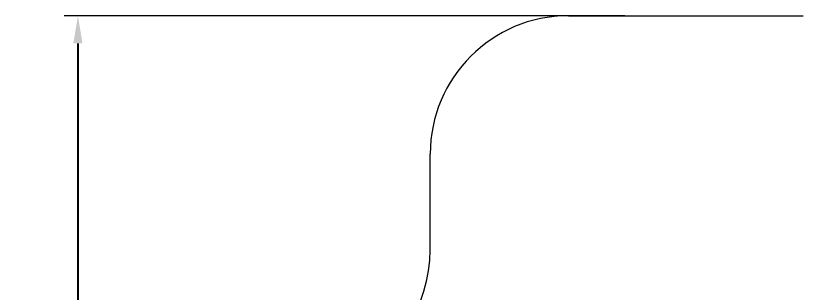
# Model space of a CAD drawing. Header units: millimetres. Extents: x -5377 to 4858, y -4782 to 4333.
# Drawn here: x -5377 to 325, y 2334 to 4333 of the extents above; entities that cross this region are included whole.
import ezdxf

# ---------------------------------------------------------------- set-up
doc = ezdxf.new("R2010")
doc.units = ezdxf.units.MM
doc.layers.add('DIKOM_ЗОНА', color=80, linetype='Continuous')
doc.layers.add('DIKOM_РАЗМЕР_ЗОНА', color=7, linetype='Continuous')
doc.styles.add('style1', font='arial.ttf', dxfattribs={"width": 0.8})
doc.dimstyles.new('1-50', dxfattribs={"dimtxt": 300, "dimasz": 200, "dimexe": 100, "dimexo": 0, "dimgap": 100, "dimtad": 1, "dimtxsty": 'style1', "dimcen": 200, "dimclrd": 7, "dimclre": 7, "dimclrt": 7, "dimadec": 1, "dimazin": 2, "dimtfac": 1, "dimtmove": 0, "dimatfit": 2, "dimfxl": 0, "dimlwd": 25, "dimlwe": 18, "dimarcsym": 0})

# ---------------------------------------------------------------- blocks, each defined once
blk = doc.blocks.new('*D12')
at = {"layer": 'Defpoints', "color": 0, "transparency": 16777216}
for p in [(-965.4, 4333.1), (-4926.5, -3078.3), (-965.4, -3078.3)]:
    blk.add_point(p, dxfattribs=at)
at = {"layer": 'DIKOM_РАЗМЕР_ЗОНА', "color": 7, "lineweight": 18, "transparency": 16777216}
for p, q in [((-965.4, 4333.1), (-5026.5, 4333.1)), ((-965.4, -3078.3), (-5026.5, -3078.3))]:
    blk.add_line(p, q, dxfattribs=at)
at = {"layer": 'DIKOM_РАЗМЕР_ЗОНА', "color": 7, "lineweight": 25, "transparency": 16777216}
blk.add_line((-4926.5, 4133.1), (-4926.5, -2878.3), dxfattribs=at)
at = {"layer": 'DIKOM_РАЗМЕР_ЗОНА', "color": 7, "transparency": 16777216}
for points in [[(-4959.9, 4133.1), (-4893.2, 4133.1), (-4926.5, 4333.1)], [(-4959.9, -2878.3), (-4893.2, -2878.3), (-4926.5, -3078.3)]]:
    blk.add_solid(points, dxfattribs=at)
at = {"layer": 'DIKOM_РАЗМЕР_ЗОНА', "color": 7, "transparency": 16777216, "insert": (-5179.7, 445.5), "char_height": 300, "attachment_point": 5, "rotation": 90, "style": 'style1'}
blk.add_mtext('7400', dxfattribs=at)

msp = doc.modelspace()

# ---------------------------------------------------------------- linework, layer by layer
at = {"layer": 'DIKOM_ЗОНА', "color": 3, "lineweight": 15}
for p, q in [((-1375.379, 4333.065), (325.476, 4333.065)), ((-2375.379, 2641.685), (-2375.379, 3333.065))]:
    msp.add_line(p, q, dxfattribs=at)
for centre, start, end in [((-1375.379, 3333.065), 90, 180), ((-3375.379, 2641.685), 290.757149, 0)]:
    msp.add_arc(centre, 1000, start, end, dxfattribs=at)

# ---------------------------------------------------------------- dimensions: what is measured, and where the dimension line sits
at = {"layer": 'DIKOM_РАЗМЕР_ЗОНА'}
dim = msp.add_linear_dim(base=(-4926.533, -3078.325), p1=(-965.445, 4333.065), p2=(-965.445, -3078.325), angle=90, text='7400', dimstyle='1-50', dxfattribs=at)
dim.commit()
dim.dimension.update_dxf_attribs({"geometry": '*D12', "text_midpoint": (-4926.533, 445.487), "dimtype": 160})

doc.saveas('drawing.dxf')
